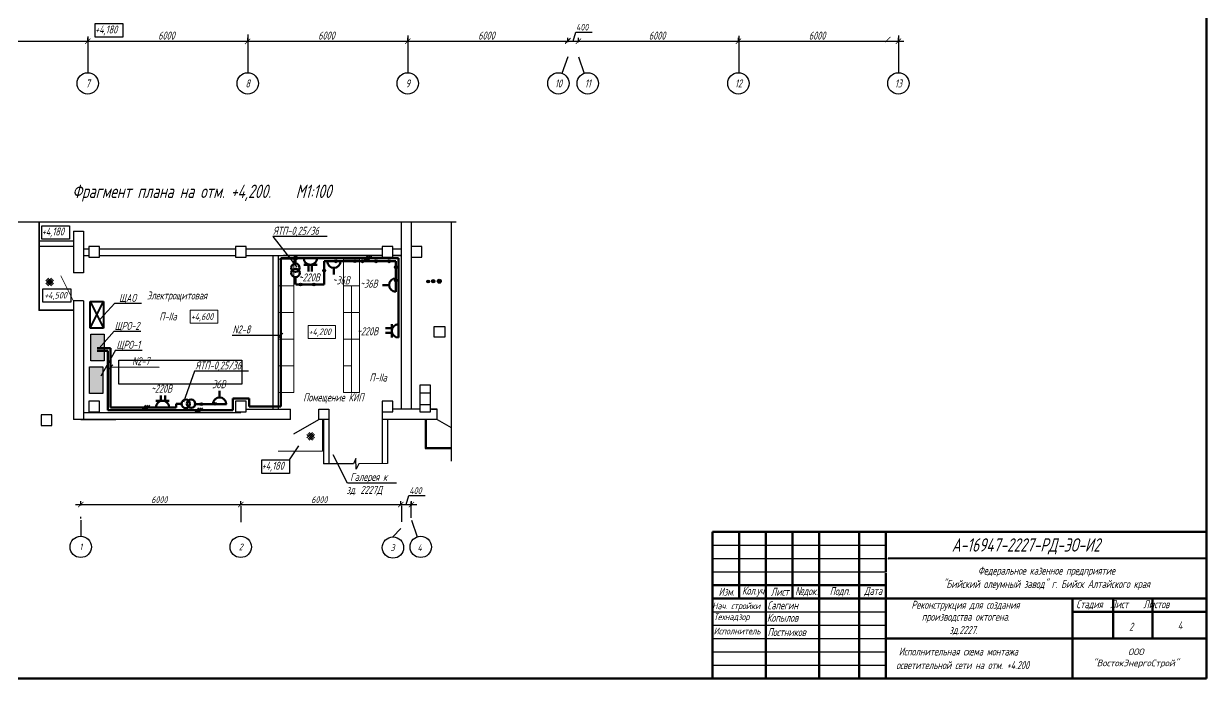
# Model space of a CAD drawing. Header units: inches. Extents: x -2146 to 222, y -883 to 3331.
# Drawn here: x -1174.4 to -730.9, y 2075.8 to 2321.4 of the extents above; entities that cross this region are included whole.
import ezdxf
from ezdxf.enums import TextEntityAlignment as Align

# ---------------------------------------------------------------- set-up
doc = ezdxf.new("R2010")
doc.units = ezdxf.units.IN
doc.header["$MEASUREMENT"] = 0
doc.linetypes.add('CENTER2', pattern=[28.575, 19.05, -3.175, 3.175, -3.175])
for name, color, linetype in [('osnovnoy shtamp', 7, 'Continuous'), ('блок', 7, 'Continuous'), ('НОВЫЙ', 7, 'Continuous'), ('орудован', 7, 'Continuous'), ('Сила', 7, 'Continuous'), ('текст', 7, 'Continuous'), ('Текст.', 51, 'Continuous')]:
    doc.layers.add(name, color=color, linetype=linetype)
for name, color, linetype, lineweight in [('кабель', 1, 'Continuous', 60), ('КаБель силовой (Вновь)', 1, 'Continuous', 60), ('Освещение', 160, 'Continuous', 40), ('основной', 7, 'Continuous', 30), ('размеры', 82, 'Continuous', 25), ('строит', 7, 'Continuous', 30), ('Строительный', 7, 'Continuous', 25), ('Щиты пульты (Вновь)', 5, 'Continuous', 40), ('Эл. аппараты (Вновь)', 93, 'Continuous', 50)]:
    doc.layers.add(name, color=color, linetype=linetype, lineweight=lineweight)
doc.styles.add('2.5', font='isocpeur.ttf', dxfattribs={"oblique": 15, "height": 2.5})
doc.styles.add('GOST 2.304', font='CS_Gost2304.shx')
doc.styles.add('Simplex', font='simplex.shx', dxfattribs={"width": 0.7, "oblique": 15})
doc.styles.get("Standard").update_dxf_attribs({"font": 'arial.ttf'})
doc.linetypes.add('GODOGRAPH', pattern='A,4.163001,-0.003665,["o",Standard,S=2.5,R=0,X=0,Y=-0.833333],-1.662353,4.17098', length=9.999999)
doc.linetypes.add('ограждение1', pattern='A,6.35,-2.54,[133,ltypeshp.shx,S=2.54,R=0,X=-2.54,Y=0],-2.54,25.4', length=36.83)

# ---------------------------------------------------------------- blocks, each defined once
blk = doc.blocks.new('A$C037E41F2')
at = {"layer": 'Сила', "color": 114, "lineweight": 50}
for centre in [(1.53, 1.57), (3.44, 1.53)]:
    blk.add_circle(centre, 1.53, dxfattribs=at)

msp = doc.modelspace()

# ---------------------------------------------------------------- hatches: boundary and pattern name
h = msp.add_hatch(color=0)
edge = h.paths.add_edge_path()
edge.add_arc((-1072.41, 2233.46), 0.746, 0, 360)
h = msp.add_hatch(color=0)
edge = h.paths.add_edge_path()
edge.add_arc((-1057.32, 2232.26), 0.522, 0, 360)
h = msp.add_hatch(color=0)
h.dxf.hatch_style = 1
h.paths.add_polyline_path([(-1050.67, 2232.29), (-1049.72, 2232.29, 0.935677)])
h = msp.add_hatch(color=0)
h.dxf.hatch_style = 1
h.paths.add_polyline_path([(-1050.67, 2232.29, 0.016611), (-1050.67, 2232.25, 1), (-1049.72, 2232.25, 0.016611), (-1049.72, 2232.29)])
h = msp.add_hatch(color=0)
edge = h.paths.add_edge_path()
edge.add_arc((-1047.31, 2232.26), 0.522, 0, 360)
h = msp.add_hatch(color=0)
edge = h.paths.add_edge_path()
edge.add_arc((-1042.24, 2232.27), 0.522, 0, 360)
h = msp.add_hatch(color=0)
edge = h.paths.add_edge_path()
edge.add_arc((-1037.3, 2232.26), 0.522, 0, 360)
h = msp.add_hatch(color=0)
edge = h.paths.add_edge_path()
edge.add_arc((-1061.68, 2228.86), 0.522, 0, 360)
h = msp.add_hatch(color=0)
edge = h.paths.add_edge_path()
edge.add_arc((-1034.81, 2230.06), 0.522, 0, 360)
h = msp.add_hatch(color=0)
edge = h.paths.add_edge_path()
edge.add_arc((-1070.5, 2223.56), 0.522, 0, 360)
h = msp.add_hatch(color=0)
edge = h.paths.add_edge_path()
edge.add_arc((-1065.56, 2223.56), 0.522, 0, 360)
h = msp.add_hatch(color=0)
edge = h.paths.add_edge_path()
edge.add_arc((-1034.79, 2225.02), 0.522, 0, 360)
h = msp.add_hatch(color=0)
edge = h.paths.add_edge_path()
edge.add_arc((-1022.67, 2224.69), 0.522, 0, 360)
h = msp.add_hatch(color=0)
edge = h.paths.add_edge_path()
edge.add_arc((-1020.78, 2224.79), 0.597, 0, 360)
h = msp.add_hatch(color=0)
edge = h.paths.add_edge_path()
edge.add_arc((-1018.52, 2224.79), 0.746, 0, 360)
h = msp.add_hatch(color=5)
h.dxf.hatch_style = 1
h.paths.add_polyline_path([(-1144.2, 2204.99), (-1149.2, 2204.99), (-1149.2, 2194.99), (-1144.2, 2194.99)])
edge = h.paths.add_edge_path()
edge.add_line((-1149.2, 2194.99), (-1149.2, 2204.99))
h = msp.add_hatch(color=5)
h.dxf.hatch_style = 1
h.paths.add_polyline_path([(-1144.71, 2192.72), (-1149.71, 2192.72), (-1149.71, 2182.72), (-1144.71, 2182.72)])
edge = h.paths.add_edge_path()
edge.add_line((-1149.71, 2182.72), (-1149.71, 2192.72))
h = msp.add_hatch(color=0)
edge = h.paths.add_edge_path()
edge.add_arc((-1107.73, 2178.7), 0.522, 0, 360)
h = msp.add_hatch(color=0)
edge = h.paths.add_edge_path()
edge.add_arc((-1102.61, 2178.78), 0.522, 0, 360)

# ---------------------------------------------------------------- linework, layer by layer
at = {"color": 0, "lineweight": 60}
for p, q in [((-730.86, 2075.84), (-730.86, 2659.84)), ((-730.86, 2075.84), (-730.86, 2659.76)), ((-1117.14, 2177.42), (-1117.14, 2178.78)), ((-1117.14, 2178.78), (-1115.3, 2178.78)), ((-916.02, 2130.84), (-731.02, 2130.84)), ((-916.02, 2075.84), (-916.02, 2130.84)), ((-906.02, 2130.84), (-906.02, 2105.84)), ((-896.02, 2130.84), (-896.02, 2075.84)), ((-886.02, 2105.84), (-886.02, 2130.84)), ((-876.02, 2075.84), (-876.02, 2130.84)), ((-861.02, 2130.84), (-861.02, 2075.84)), ((-851.02, 2130.84), (-851.02, 2115.65)), ((-850.12, 2120.84), (-730.86, 2120.95)), ((-851.02, 2115.27), (-851.02, 2075.84)), ((-916.02, 2110.84), (-851.09, 2110.84)), ((-916.02, 2105.84), (-730.86, 2105.84)), ((-781.02, 2105.84), (-781.02, 2075.84)), ((-765.81, 2090.84), (-765.81, 2105.84)), ((-751.02, 2105.84), (-751.02, 2090.84)), ((-781.03, 2100.84), (-730.86, 2100.84)), ((-851.02, 2090.84), (-730.86, 2090.84)), ((-730.86, 2075.84), (-1546.86, 2075.84))]:
    msp.add_line(p, q, dxfattribs=at)
at = {"color": 0}
for p, q in [((-1181.94, 2247.03), (-1012.21, 2247.03)), ((-1014.01, 2247.03), (-1014.01, 2157.26)), ((-1149.2, 2204.99), (-1144.2, 2204.99)), ((-1149.2, 2194.99), (-1149.2, 2204.99)), ((-1144.2, 2204.99), (-1144.2, 2194.99)), ((-1149.71, 2192.72), (-1144.71, 2192.72)), ((-1149.71, 2182.72), (-1149.71, 2192.72)), ((-1144.2, 2194.99), (-1149.2, 2194.99)), ((-1144.71, 2192.72), (-1144.71, 2182.72)), ((-1144.71, 2182.72), (-1149.71, 2182.72)), ((-1074.67, 2157.77), (-1071.19, 2163.08)), ((-916.02, 2130.84), (-906.02, 2130.84)), ((-916.02, 2130.84), (-896.02, 2130.84)), ((-876.02, 2130.84), (-861.02, 2130.84)), ((-876.02, 2130.84), (-861.02, 2130.84)), ((-861.02, 2130.84), (-851.02, 2130.84)), ((-861.02, 2130.84), (-851.02, 2130.84)), ((-861.02, 2130.84), (-851.02, 2130.84)), ((-851.02, 2130.84), (-841.02, 2130.84)), ((-731.02, 2130.84), (-781.02, 2130.84)), ((-731.02, 2130.84), (-781.02, 2130.84)), ((-731.02, 2130.84), (-781.02, 2130.84)), ((-731.02, 2130.84), (-781.02, 2130.84)), ((-730.86, 2130.84), (-781.02, 2130.84)), ((-781.02, 2130.84), (-781.02, 2130.84)), ((-781.02, 2130.84), (-781.02, 2130.84)), ((-916.02, 2125.84), (-851.09, 2125.84)), ((-906.02, 2110.84), (-886.02, 2110.84)), ((-906.02, 2110.84), (-906.02, 2110.84)), ((-916.02, 2100.84), (-851.09, 2100.84)), ((-766.02, 2100.84), (-751.02, 2100.84)), ((-766.02, 2100.84), (-751.02, 2100.84)), ((-916.02, 2095.84), (-851.09, 2095.84)), ((-916.02, 2085.84), (-850.9, 2085.84)), ((-916.02, 2075.84), (-916.02, 2080.84)), ((-916.02, 2075.84), (-916.02, 2080.84)), ((-916.02, 2080.84), (-850.9, 2080.84)), ((-781.02, 2075.84), (-781.02, 2075.84))]:
    msp.add_line(p, q, dxfattribs=at)
for p, q in [((-1060.59, 2241.57), (-1080.93, 2241.57)), ((-1080.89, 2241.58), (-1071.96, 2230.06)), ((-1110.29, 2191.05), (-1114.42, 2179.46)), ((-1090.06, 2191.05), (-1110.29, 2191.05)), ((-906.07, 2110.91), (-906.07, 2110.91)), ((-851.07, 2105.91), (-781.07, 2105.91)), ((-766.07, 2100.91), (-751.07, 2100.91)), ((-916.07, 2075.91), (-916.07, 2080.91))]:
    msp.add_line(p, q)
at = {"lineweight": 9}
for p, q in [((-1079.01, 2233.07), (-1073.01, 2233.07)), ((-1073.01, 2233.07), (-1073.01, 2223.07)), ((-1054.49, 2223.07), (-1054.49, 2233.07)), ((-1054.49, 2233.07), (-1048.49, 2233.07)), ((-1048.49, 2233.07), (-1048.49, 2223.07)), ((-1079.01, 2223.07), (-1073.01, 2223.07)), ((-1079.01, 2223.07), (-1073.01, 2223.07)), ((-1073.01, 2223.07), (-1073.01, 2213.07)), ((-1048.49, 2223.07), (-1054.49, 2223.07)), ((-1054.49, 2213.07), (-1054.49, 2223.07)), ((-1051.49, 2183.07), (-1051.49, 2223.07)), ((-1048.49, 2223.07), (-1048.49, 2213.07)), ((-1079.01, 2213.07), (-1073.01, 2213.07)), ((-1073.01, 2213.07), (-1073.01, 2203.07)), ((-1054.49, 2203.07), (-1054.49, 2213.07)), ((-1048.49, 2213.07), (-1054.49, 2213.07)), ((-1048.49, 2212.87), (-1048.49, 2203.07)), ((-1079.01, 2203.07), (-1073.01, 2203.07)), ((-1073.01, 2203.07), (-1073.01, 2193.07)), ((-1048.49, 2203.07), (-1054.49, 2203.07)), ((-1054.49, 2183.07), (-1054.49, 2203.07)), ((-1048.49, 2203.07), (-1048.49, 2183.07)), ((-1079.01, 2193.07), (-1073.01, 2193.07)), ((-1073.01, 2193.07), (-1073.01, 2183.07)), ((-1054.49, 2193.07), (-1051.49, 2193.07)), ((-1073.01, 2183.07), (-1079, 2183.07)), ((-1048.49, 2183.07), (-1054.49, 2183.07))]:
    msp.add_line(p, q, dxfattribs=at)
at = {"color": 0, "linetype": 'GODOGRAPH', "lineweight": 60, "ltscale": 0.5}
for p, q in [((-1034.83, 2232.29), (-1061.66, 2232.29)), ((-1072.36, 2223.51), (-1061.67, 2223.51)), ((-1109.93, 2178.7), (-1098.36, 2178.7))]:
    msp.add_line(p, q, dxfattribs=at)
at = {"lineweight": 13, "ltscale": 100}
for p, q in [((-1163.93, 2225.94), (-1166.03, 2223.84)), ((-1163.93, 2223.08), (-1166.03, 2225.17)), ((-1163.55, 2225.56), (-1165.64, 2223.46)), ((-1163.55, 2223.46), (-1165.64, 2225.56)), ((-1163.17, 2223.84), (-1165.26, 2225.94)), ((-1163.17, 2225.17), (-1165.26, 2223.08))]:
    msp.add_line(p, q, dxfattribs=at)
at = {"color": 5, "lineweight": 40}
for p, q in [((-1149.47, 2217.13), (-1144.47, 2207.13)), ((-1149.47, 2207.13), (-1144.47, 2217.13))]:
    msp.add_line(p, q, dxfattribs=at)
at = {"color": 0, "ltscale": 0.5}
for p, q in [((-1140.24, 2216.52), (-1145.62, 2210.61)), ((-1140.25, 2216.52), (-1130.19, 2216.52)), ((-1140.47, 2206.03), (-1146.06, 2199.68)), ((-1140.47, 2206.03), (-1130.42, 2206.03)), ((-1139.95, 2198.99), (-1145.38, 2189.23)), ((-1139.99, 2198.94), (-1129.94, 2198.94))]:
    msp.add_line(p, q, dxfattribs=at)
at = {"linetype": 'Continuous'}
for p, q in [((-1077.98, 2204.39), (-1096.21, 2204.42)), ((-1123.6, 2192.48), (-1141.81, 2192.51))]:
    msp.add_line(p, q, dxfattribs=at)
at = {"lineweight": 30}
for p, q in [((-1078.85, 2203.53), (-1077.12, 2205.31)), ((-1142.66, 2191.62), (-1140.93, 2193.39))]:
    msp.add_line(p, q, dxfattribs=at)
at = {"ltscale": 100}
for p, q in [((-1066.02, 2168.08), (-1068.12, 2165.99)), ((-1066.02, 2165.22), (-1068.12, 2167.32)), ((-1065.64, 2167.7), (-1067.74, 2165.6)), ((-1065.64, 2165.6), (-1067.74, 2167.7)), ((-1065.26, 2165.99), (-1067.36, 2168.08)), ((-1065.26, 2167.32), (-1067.36, 2165.22))]:
    msp.add_line(p, q, dxfattribs=at)
at = {"color": 0, "lineweight": -3}
for p, q in [((-916.02, 2120.84), (-850.54, 2120.84)), ((-916.02, 2115.84), (-850.9, 2115.84)), ((-915.58, 2090.84), (-850.71, 2090.84))]:
    msp.add_line(p, q, dxfattribs=at)
at = {"color": 0}
for centre, radius in [((-1072.41, 2233.46), 0.746), ((-1057.32, 2232.26), 0.522), ((-1050.19, 2232.25), 0.475), ((-1047.31, 2232.26), 0.522), ((-1042.24, 2232.27), 0.522), ((-1037.3, 2232.26), 0.522), ((-1061.68, 2228.86), 0.522), ((-1034.81, 2230.06), 0.522), ((-1070.5, 2223.56), 0.522), ((-1065.56, 2223.56), 0.522), ((-1034.79, 2225.02), 0.522), ((-1022.67, 2224.69), 0.522), ((-1020.78, 2224.79), 0.597), ((-1018.52, 2224.79), 0.746), ((-1107.73, 2178.7), 0.522), ((-1102.61, 2178.78), 0.522)]:
    msp.add_circle(centre, radius, dxfattribs=at)
at = {"layer": 'osnovnoy shtamp', "color": 0}
msp.add_line((-1035.87, 2128.91), (-1032.92, 2132.02), dxfattribs=at)
at = {"layer": 'блок', "color": 0, "lineweight": 30}
for p, q in [((-1045.4, 2234.29), (-1046.79, 2232.48)), ((-1044.7, 2234.29), (-1046.09, 2232.48)), ((-1043.96, 2234.29), (-1045.35, 2232.48)), ((-1128.64, 2178.25), (-1130.03, 2176.43)), ((-1127.94, 2178.25), (-1129.33, 2176.43)), ((-1127.2, 2178.25), (-1128.59, 2176.43)), ((-1108.8, 2177.25), (-1110.19, 2175.43)), ((-1108.1, 2177.25), (-1109.49, 2175.43)), ((-1107.36, 2177.25), (-1108.75, 2175.43))]:
    msp.add_line(p, q, dxfattribs=at)
at = {"layer": 'кабель', "color": 0}
for p, q in [((-1077.92, 2233.44), (-1077.92, 2177.81)), ((-1033.83, 2233.44), (-1077.92, 2233.44)), ((-1033.82, 2233.44), (-1033.82, 2203.63)), ((-1141.83, 2199.64), (-1146.84, 2199.64)), ((-1142.82, 2198.64), (-1146.84, 2198.64)), ((-1142.82, 2198.64), (-1142.82, 2176.41)), ((-1141.82, 2199.65), (-1141.82, 2177.42)), ((-1089.85, 2180.81), (-1095.97, 2180.81)), ((-1095.97, 2180.81), (-1095.97, 2176.41)), ((-1089.85, 2177.81), (-1089.85, 2180.81)), ((-1077.92, 2177.81), (-1089.85, 2177.81)), ((-1142.82, 2176.41), (-1095.97, 2176.41)), ((-1141.82, 2177.41), (-1117.14, 2177.41))]:
    msp.add_line(p, q, dxfattribs=at)
at = {"layer": 'кабель', "color": 0, "linetype": 'GODOGRAPH', "ltscale": 0.5}
for p, q in [((-1061.69, 2232.29), (-1061.69, 2223.51)), ((-1034.82, 2232.3), (-1034.82, 2220.81))]:
    msp.add_line(p, q, dxfattribs=at)
at = {"layer": 'КаБель силовой (Вновь)', "color": 0}
msp.add_line((-1072.42, 2233.33), (-1072.42, 2231.5), dxfattribs=at)
at = {"layer": 'КаБель силовой (Вновь)', "color": 0, "linetype": 'GODOGRAPH'}
msp.add_line((-1072.42, 2226.24), (-1072.4, 2223.51), dxfattribs=at)
at = {"layer": 'НОВЫЙ', "color": 0}
for points in [[(-1147.56, 2321.4), (-1137.14, 2321.4), (-1137.14, 2316.34), (-1147.56, 2316.34)], [(-1167.55, 2245.62), (-1157.12, 2245.62), (-1157.12, 2240.56), (-1167.55, 2240.56)], [(-1167.14, 2221.97), (-1156.72, 2221.97), (-1156.72, 2216.92), (-1167.14, 2216.92)], [(-1085.09, 2157.76), (-1074.67, 2157.76), (-1074.67, 2152.71), (-1085.09, 2152.71)]]:
    msp.add_lwpolyline(points, close=True, dxfattribs=at)
at = {"layer": 'НОВЫЙ', "color": 0, "lineweight": 20}
for points in [[(-1111.91, 2213.89), (-1101.61, 2213.89), (-1101.61, 2209.06), (-1111.91, 2209.06)], [(-1067.67, 2208.19), (-1057.37, 2208.19), (-1057.37, 2203.36), (-1067.67, 2203.36)]]:
    msp.add_lwpolyline(points, close=True, dxfattribs=at)
at = {"layer": 'НОВЫЙ'}
msp.add_lwpolyline([(-1138.63, 2195.17), (-1092.59, 2195.17), (-1092.59, 2186.18), (-1138.63, 2186.18)], close=True, dxfattribs=at)
at = {"layer": 'Освещение', "color": 0, "lineweight": 60}
for p, q in [((-1038.7, 2207.19), (-1036.31, 2207.19)), ((-1038.7, 2205.47), (-1036.31, 2205.47)), ((-1036.33, 2206.2), (-1036.33, 2206.2)), ((-1036.32, 2206.14), (-1036.32, 2208.64)), ((-1036.32, 2206.14), (-1036.32, 2203.64)), ((-1122.29, 2179.95), (-1124.79, 2179.95)), ((-1122.96, 2181.99), (-1122.96, 2179.94)), ((-1122.29, 2179.95), (-1119.79, 2179.95)), ((-1122.23, 2179.96), (-1122.23, 2179.96)), ((-1121.25, 2181.99), (-1121.25, 2179.94))]:
    msp.add_line(p, q, dxfattribs=at)
for centre, start, end in [((-1033.82, 2206.14), 90, 270), ((-1122.29, 2177.45), 0, 180)]:
    msp.add_arc(centre, 2.5, start, end, dxfattribs=at)
at = {"layer": 'основной', "color": 0, "lineweight": 25}
msp.add_line((-1151.92, 2236.94), (-1149.92, 2236.94), dxfattribs=at)
at = {"layer": 'основной', "color": 0, "ltscale": 100}
for centre in [(-1150.34, 2298.97), (-1090.34, 2298.97), (-1030.34, 2298.97), (-973.84, 2298.97), (-962.84, 2298.97), (-906.34, 2298.97), (-846.34, 2298.97), (-1152.95, 2125.16), (-1092.95, 2125.16), (-1025.45, 2125.16)]:
    msp.add_circle(centre, 4, dxfattribs=at)
at = {"layer": 'основной', "color": 0}
msp.add_circle((-1035.87, 2124.91), 4, dxfattribs=at)
at = {"layer": 'размеры', "color": 0}
for p, q in [((-1150.34, 2314.44), (-1150.34, 2316.07)), ((-1150.34, 2314.44), (-1150.34, 2316.07)), ((-1150.28, 2316.58), (-1150.3, 2305.04)), ((-1090.34, 2317.39), (-1090.36, 2302.96)), ((-1090.34, 2314.44), (-1090.34, 2316.07)), ((-1090.34, 2314.44), (-1090.34, 2316.07)), ((-1030.34, 2316.98), (-1030.33, 2303)), ((-1030.34, 2314.44), (-1030.34, 2316.07)), ((-1030.34, 2314.44), (-1030.34, 2316.07)), ((-970.34, 2314.44), (-970.34, 2316.07)), ((-970.34, 2314.44), (-970.34, 2316.07)), ((-968.34, 2314.82), (-967.32, 2318.22)), ((-967.32, 2318.22), (-961.23, 2318.22)), ((-966.34, 2314.44), (-966.34, 2316.07)), ((-966.34, 2314.44), (-966.34, 2316.07)), ((-906.34, 2314.44), (-906.34, 2316.07)), ((-906.34, 2314.44), (-906.34, 2316.07)), ((-906.19, 2316.88), (-906.18, 2302.91)), ((-846.34, 2316.97), (-846.34, 2302.97)), ((-846.34, 2314.44), (-846.34, 2316.07)), ((-1212.34, 2314.82), (-1148.34, 2314.82)), ((-1152.34, 2314.82), (-1088.34, 2314.82)), ((-1092.34, 2314.82), (-1028.34, 2314.82)), ((-1032.34, 2314.82), (-968.34, 2314.82)), ((-972.34, 2314.82), (-964.34, 2314.82)), ((-968.34, 2314.82), (-904.34, 2314.82)), ((-908.34, 2314.82), (-844.34, 2314.82)), ((-1150.34, 2308.97), (-1150.34, 2302.97)), ((-970.34, 2308.97), (-972.52, 2302.75)), ((-966.34, 2308.97), (-964.16, 2302.75)), ((-1025.02, 2233.78), (-1025.02, 2237.78)), ((-1020.49, 2203.79), (-1020.49, 2207.79)), ((-1020.49, 2207.79), (-1016.49, 2207.79)), ((-1016.49, 2207.79), (-1016.49, 2203.79)), ((-1016.49, 2203.79), (-1020.49, 2203.79)), ((-1021.39, 2176.78), (-1019.29, 2176.78)), ((-1073.06, 2167.58), (-1063.72, 2172.98)), ((-1019.27, 2172.98), (-1014.01, 2169.94)), ((-1152.95, 2140.63), (-1152.95, 2142.25)), ((-1092.95, 2140.63), (-1092.95, 2142.25)), ((-1092.95, 2140.63), (-1092.95, 2142.25)), ((-1032.95, 2140.63), (-1032.95, 2142.25)), ((-1032.95, 2140.63), (-1032.95, 2142.25)), ((-1030.95, 2141), (-1029.93, 2144.4)), ((-1029.93, 2144.4), (-1023.85, 2144.4)), ((-1028.95, 2140.63), (-1028.95, 2142.25)), ((-1028.95, 2140.63), (-1028.95, 2142.25)), ((-1154.95, 2141), (-1090.95, 2141)), ((-1094.95, 2141), (-1030.95, 2141)), ((-1092.92, 2140.36), (-1092.92, 2134.36)), ((-1034.95, 2141), (-1026.95, 2141)), ((-1032.7, 2140.53), (-1032.7, 2134.53)), ((-1030.95, 2141), (-1027.03, 2141)), ((-1029.19, 2142.07), (-1029.19, 2136.07)), ((-1152.95, 2135.78), (-1152.95, 2136.41)), ((-1152.95, 2135.16), (-1152.95, 2129.16)), ((-1028.95, 2135.16), (-1026.78, 2128.93))]:
    msp.add_line(p, q, dxfattribs=at)
at = {"layer": 'размеры', "color": 0, "lineweight": 13}
msp.add_line((-1160.39, 2226.87), (-1155.72, 2217.36), dxfattribs=at)
at = {"layer": 'размеры', "color": 0, "const_width": 0.3}
for points in [[(-1151.34, 2313.82), (-1149.34, 2315.82)], [(-1089.39, 2315.77), (-1091.39, 2313.77)], [(-1031.34, 2313.82), (-1029.34, 2315.82)], [(-1029.34, 2315.82), (-1031.34, 2313.82)], [(-971.34, 2313.82), (-969.34, 2315.82)], [(-969.34, 2315.82), (-971.34, 2313.82)], [(-969.29, 2316.02), (-971.29, 2314.02)], [(-967.34, 2313.82), (-965.34, 2315.82)], [(-965.34, 2315.82), (-967.34, 2313.82)], [(-907.34, 2313.82), (-905.34, 2315.82)], [(-905.34, 2315.82), (-907.34, 2313.82)], [(-849.35, 2316.42), (-851.35, 2314.42)], [(-847.34, 2313.82), (-845.34, 2315.82)], [(-1151.95, 2142), (-1153.95, 2140)], [(-1093.95, 2140), (-1091.95, 2142)], [(-1091.95, 2142), (-1093.95, 2140)], [(-1031.95, 2142), (-1033.95, 2140)], [(-1033.95, 2140), (-1031.95, 2142)], [(-1029.95, 2140), (-1027.95, 2142)], [(-1027.95, 2142), (-1029.95, 2140)]]:
    msp.add_lwpolyline(points, dxfattribs=at)
at = {"layer": 'Строительный', "color": 0, "linetype": 'ограждение1', "lineweight": 13, "ltscale": 3}
for p in [(-1168.72, 2247.03), (-1155.72, 2213.82)]:
    msp.add_line(p, (-1168.72, 2213.82), dxfattribs=at)
at = {"layer": 'Строительный', "color": 0, "lineweight": 13}
for p, q in [((-1168.42, 2247.03), (-1168.42, 2214.07)), ((-1168.42, 2214.07), (-1155.72, 2214.07))]:
    msp.add_line(p, q, dxfattribs=at)
at = {"layer": 'Строительный', "color": 0}
for p, q in [((-1032.82, 2247.03), (-1032.82, 2176.78)), ((-1029.07, 2247.03), (-1029.07, 2176.78)), ((-1155.72, 2243.58), (-1155.72, 2227.98)), ((-1151.92, 2243.58), (-1151.92, 2227.98)), ((-1145.92, 2237.78), (-1149.92, 2237.78)), ((-1149.92, 2237.78), (-1149.92, 2233.78)), ((-1145.92, 2237.78), (-1149.92, 2237.78)), ((-1149.92, 2237.78), (-1149.92, 2233.78)), ((-1145.92, 2233.78), (-1145.92, 2237.78)), ((-1145.92, 2233.78), (-1145.92, 2237.78)), ((-1145.92, 2236.94), (-1094.92, 2236.94)), ((-1090.92, 2237.76), (-1094.92, 2237.76)), ((-1094.92, 2237.76), (-1094.92, 2233.76)), ((-1090.92, 2233.76), (-1090.92, 2237.76)), ((-1090.92, 2236.94), (-1039.92, 2236.94)), ((-1090.92, 2236.94), (-1039.92, 2236.94)), ((-1035.92, 2237.78), (-1039.92, 2237.78)), ((-1039.92, 2237.78), (-1039.92, 2233.78)), ((-1035.92, 2237.78), (-1039.92, 2237.78)), ((-1039.92, 2237.78), (-1039.92, 2233.78)), ((-1035.92, 2233.78), (-1035.92, 2237.78)), ((-1035.92, 2233.78), (-1035.92, 2237.78)), ((-1035.92, 2236.94), (-1032.92, 2236.94)), ((-1035.92, 2236.94), (-1032.92, 2236.94)), ((-1025.02, 2237.78), (-1029.02, 2237.78)), ((-1029.02, 2237.78), (-1029.02, 2233.78)), ((-1151.92, 2234.44), (-1149.92, 2234.44)), ((-1149.92, 2233.78), (-1145.92, 2233.78)), ((-1149.92, 2233.78), (-1145.92, 2233.78)), ((-1145.92, 2234.44), (-1094.92, 2234.44)), ((-1094.92, 2233.76), (-1090.92, 2233.76)), ((-1090.92, 2234.44), (-1039.92, 2234.44)), ((-1080.92, 2234.44), (-1080.92, 2176.78)), ((-1078.92, 2234.44), (-1078.92, 2176.78)), ((-1039.92, 2234.44), (-1076.92, 2234.44)), ((-1039.92, 2233.78), (-1035.92, 2233.78)), ((-1039.92, 2233.78), (-1035.92, 2233.78)), ((-1035.92, 2234.44), (-1032.92, 2234.44)), ((-1032.92, 2234.44), (-1035.92, 2234.44)), ((-1029.02, 2233.78), (-1025.02, 2233.78)), ((-1155.72, 2217.38), (-1155.72, 2172.98)), ((-1151.92, 2217.38), (-1151.92, 2172.98)), ((-1145.92, 2179.78), (-1149.92, 2179.78)), ((-1149.92, 2179.78), (-1149.92, 2175.78)), ((-1145.92, 2175.78), (-1145.92, 2179.78)), ((-1163.76, 2174.62), (-1167.76, 2174.62)), ((-1167.76, 2174.62), (-1167.76, 2170.62)), ((-1163.76, 2170.62), (-1163.76, 2174.62)), ((-1149.92, 2175.78), (-1145.92, 2175.78)), ((-1152.92, 2172.98), (-1139.85, 2172.98)), ((-1023.42, 2172.98), (-1023.42, 2162.42)), ((-1023.42, 2162.42), (-1014.01, 2162.42)), ((-1052.98, 2149.1), (-1058.32, 2159.69)), ((-1034.54, 2149.09), (-1052.98, 2149.1))]:
    msp.add_line(p, q, dxfattribs=at)
at = {"layer": 'Строительный', "color": 0, "ltscale": 0.3}
for p, q in [((-1155.72, 2239.78), (-1168.42, 2239.78)), ((-1155.72, 2237.78), (-1168.42, 2237.78))]:
    msp.add_line(p, q, dxfattribs=at)
at = {"layer": 'Строительный'}
msp.add_line((-1155.66, 2243.58), (-1151.92, 2243.58), dxfattribs=at)
at = {"layer": 'Строительный', "color": 0, "lineweight": 25}
msp.add_line((-1151.92, 2236.94), (-1149.92, 2236.94), dxfattribs=at)
at = {"layer": 'Строительный', "color": 0, "ltscale": 100}
for p, q in [((-1145.92, 2236.94), (-1094.92, 2236.94)), ((-1021.82, 2185.78), (-1025.82, 2185.78)), ((-1025.82, 2185.78), (-1025.82, 2175.78)), ((-1025.82, 2182.95), (-1021.82, 2182.95)), ((-1021.82, 2175.78), (-1021.82, 2185.78)), ((-1090.92, 2179.78), (-1094.92, 2179.78)), ((-1094.92, 2179.78), (-1094.92, 2175.78)), ((-1090.92, 2175.78), (-1090.92, 2179.78)), ((-1035.92, 2179.78), (-1039.92, 2179.78)), ((-1039.92, 2179.78), (-1039.92, 2175.78)), ((-1035.92, 2175.78), (-1035.92, 2179.78)), ((-1025.82, 2178.6), (-1021.82, 2178.6)), ((-1092.92, 2175.38), (-1151.92, 2175.38)), ((-1094.92, 2175.78), (-1090.92, 2175.78)), ((-1090.92, 2175.78), (-1090.92, 2176.78)), ((-1090.92, 2175.78), (-1090.92, 2176.78)), ((-1090.92, 2176.78), (-1074.32, 2176.78)), ((-1074.32, 2172.98), (-1074.32, 2176.78)), ((-1063.72, 2176.78), (-1059.92, 2176.78)), ((-1063.72, 2172.98), (-1063.72, 2176.78)), ((-1059.92, 2176.78), (-1059.92, 2156.31)), ((-1039.92, 2175.78), (-1035.92, 2175.78)), ((-1039.92, 2175.78), (-1039.92, 2156.38)), ((-1025.82, 2176.78), (-1035.92, 2176.78)), ((-1025.82, 2175.78), (-1021.82, 2175.78)), ((-1019.27, 2176.78), (-1021.82, 2176.78)), ((-1019.27, 2172.98), (-1019.27, 2176.78)), ((-1074.32, 2172.98), (-1155.72, 2172.98)), ((-1059.92, 2172.98), (-1063.72, 2172.98)), ((-1062.32, 2172.98), (-1062.32, 2161)), ((-1061.92, 2172.98), (-1061.92, 2160.6)), ((-1061.92, 2172.98), (-1061.92, 2156.31)), ((-1019.27, 2172.98), (-1039.92, 2172.98)), ((-1037.92, 2172.98), (-1037.93, 2156.39)), ((-1050.74, 2156.34), (-1061.92, 2156.31)), ((-1049.75, 2158.35), (-1050.74, 2156.34)), ((-1049.73, 2154.35), (-1049.75, 2158.35)), ((-1048.74, 2156.35), (-1049.73, 2154.35)), ((-1037.92, 2156.39), (-1048.74, 2156.35))]:
    msp.add_line(p, q, dxfattribs=at)
at = {"layer": 'Строительный', "color": 0, "linetype": 'CENTER2', "ltscale": 0.5}
for p, q in [((-1151.92, 2227.98), (-1155.72, 2227.98)), ((-1151.92, 2217.38), (-1155.72, 2217.38))]:
    msp.add_line(p, q, dxfattribs=at)
at = {"layer": 'Строительный', "color": 5}
for p, q in [((-1167.76, 2174.66), (-1167.76, 2170.66)), ((-1163.76, 2170.66), (-1163.76, 2174.66)), ((-1167.76, 2170.66), (-1163.76, 2170.66))]:
    msp.add_line(p, q, dxfattribs=at)
at = {"layer": 'Строительный', "color": 0, "linetype": 'ограждение1', "ltscale": 3}
for p, q in [((-1023.82, 2172.98), (-1023.82, 2162.02)), ((-1023.82, 2162.02), (-1014.01, 2162.02))]:
    msp.add_line(p, q, dxfattribs=at)
at = {"layer": 'Строительный', "color": 0, "lineweight": 13, "ltscale": 0.3}
msp.add_line((-1062.32, 2161), (-1078.92, 2161), dxfattribs=at)
at = {"layer": 'Щиты пульты (Вновь)', "color": 5}
for p, q in [((-1149.47, 2207.13), (-1149.47, 2217.13)), ((-1149.47, 2207.13), (-1149.47, 2217.13)), ((-1144.47, 2217.09), (-1149.47, 2217.09)), ((-1144.47, 2217.13), (-1144.47, 2207.13)), ((-1144.47, 2207.13), (-1149.47, 2207.13))]:
    msp.add_line(p, q, dxfattribs=at)
at = {"layer": 'Эл. аппараты (Вновь)', "color": 0}
for p, q in [((-1069.36, 2230.96), (-1064.36, 2230.96)), ((-1067.61, 2231.08), (-1067.61, 2228.46)), ((-1066.28, 2231.08), (-1066.28, 2228.46))]:
    msp.add_line(p, q, dxfattribs=at)
at = {"layer": 'Эл. аппараты (Вновь)', "color": 0, "lineweight": 60}
for p, q in [((-1058.02, 2229.79), (-1058.02, 2227.29)), ((-1037.32, 2223.37), (-1039.82, 2223.37)), ((-1100.89, 2181.19), (-1100.89, 2183.69))]:
    msp.add_line(p, q, dxfattribs=at)
at = {"layer": 'Эл. аппараты (Вновь)', "color": 0}
msp.add_arc((-1066.86, 2233.46), 2.5, 180, 0, dxfattribs=at)
at = {"layer": 'Эл. аппараты (Вновь)', "color": 0, "lineweight": 60}
for centre, start, end in [((-1058.02, 2232.29), 180, 0), ((-1034.82, 2223.37), 90, 270), ((-1100.89, 2178.69), 0, 180)]:
    msp.add_arc(centre, 2.5, start, end, dxfattribs=at)

# ---------------------------------------------------------------- block references
at = {"color": 0, "xscale": -1.040000000000145, "yscale": 1.040000000000145, "zscale": 1.04, "rotation": 270}
msp.add_blockref('A$C037E41F2', (-1074.05, 2226.29), dxfattribs=at)
at = {"color": 0, "xscale": -1.040000000000145, "yscale": 1.040000000000145, "zscale": 1.04}
msp.add_blockref('A$C037E41F2', (-1110.01, 2177.21), dxfattribs=at)

# ---------------------------------------------------------------- texts
at = {"color": 0, "lineweight": 20, "style": 'Simplex', "oblique": 15, "width": 0.7}
for s, p in [('7', (-1150.34, 2298.97)), ('8', (-1090.34, 2298.97)), ('9', (-1030.34, 2298.97)), ('10', (-973.84, 2298.97)), ('11', (-962.84, 2298.97)), ('12', (-906.34, 2298.97)), ('13', (-846.34, 2298.97))]:
    msp.add_text(s, height=3, dxfattribs=at).set_placement(p, align=Align.MIDDLE_CENTER)
at = {"lineweight": 20, "style": 'Simplex', "oblique": 15}
for s, width, p in [('~220В', 0.6, (-1067.31, 2224.73)), ('~36В', 0.7, (-1055.34, 2223.63)), ('~36В', 0.7, (-1044.95, 2222.37)), ('ЩАО', 0.7, (-1135.41, 2217.04)), ('ЩРО-2', 0.7, (-1135.63, 2206.55)), ('~220В', 0.7, (-1045.43, 2204.52)), ('ЩРО-1', 0.7, (-1135.15, 2199.46)), ('~36В', 0.7, (-1101.94, 2184.66)), ('~220В', 0.7, (-1122.71, 2182.99))]:
    msp.add_text(s, height=3, dxfattribs=dict(at, width=width)).set_placement(p, align=Align.CENTER)
at = {"color": 7, "style": 'Simplex', "oblique": 15, "width": 0.7}
for p in [(-1120.27, 2210.07), (-1041.45, 2187.18)]:
    msp.add_text('П-IIа', height=3, dxfattribs=at).set_placement(p, align=Align.CENTER)
at = {"color": 0, "linetype": 'Continuous', "style": 'Simplex', "oblique": 15, "width": 0.7}
for s, p in [('+4,600', (-1111.71, 2210.27)), ('+4,200', (-1067.53, 2204.57))]:
    msp.add_text(s, height=2.5, dxfattribs=at).set_placement(p)
at = {"lineweight": 20, "style": 'Simplex', "oblique": 15, "width": 0.7}
for s, p in [('N2-8', (-1096.04, 2205.21)), ('N2-7', (-1133.71, 2193.3)), ('Реконструкция для создания', (-841.47, 2101.93)), ('Стадия  Лист    Листов', (-779.64, 2102.15)), ('производства октогена.', (-837.58, 2097.44)), ('зд.2227.', (-827.24, 2092.48)), ('2', (-759.82, 2093.7)), ('4', (-741.59, 2094.19))]:
    msp.add_text(s, height=3, dxfattribs=at).set_placement(p)
at = {"color": 0, "style": 'Simplex', "oblique": 15, "width": 0.7}
for s, p in [('1', (-1152.95, 2125.16)), ('2', (-1092.95, 2125.16))]:
    msp.add_text(s, height=2.5, dxfattribs=at).set_placement(p, align=Align.MIDDLE_CENTER)
for s, p in [('3', (-1036.8, 2123.64)), ('4', (-1026.68, 2123.64))]:
    msp.add_text(s, height=2.5, dxfattribs=at).set_placement(p)
at = {"lineweight": 35, "style": 'Simplex', "oblique": 15, "width": 0.7}
msp.add_text('А-16947-2227-РД-ЭО-И2', height=5, dxfattribs=at).set_placement((-798.53, 2123.38), align=Align.CENTER)
at = {"color": 0, "linetype": 'ByBlock', "lineweight": -2, "ltscale": 100, "insert": (-767.28, 2083.37), "char_height": 2.4971, "width": 19.9772, "attachment_point": 4, "style": '2.5'}
msp.add_mtext('\\pxqc;ООО "ВостокЭнергоСтрой"', dxfattribs=at)
at = {"layer": 'орудован', "color": 0, "linetype": 'Continuous', "lineweight": 20, "style": 'Simplex', "oblique": 15, "width": 0.6}
for p in [(-1147.62, 2317.71), (-1167.61, 2241.93), (-1085.16, 2154.08)]:
    msp.add_text('+4,180', height=3, dxfattribs=at).set_placement(p)
at = {"layer": 'орудован', "color": 0, "linetype": 'Continuous', "lineweight": 13, "style": 'Simplex', "oblique": 15, "width": 0.7}
msp.add_text('+4,500', height=2.5, dxfattribs=at).set_placement((-1166.64, 2218.3))
at = {"layer": 'орудован', "color": 0, "linetype": 'Continuous', "style": 'Simplex', "oblique": 15, "width": 0.7}
for s, p in [('Электрощитовая', (-1128.15, 2217.96, 3)), ('Помещение КИП', (-1069.54, 2179.74, 3))]:
    msp.add_text(s, height=3, dxfattribs=at).set_placement(p)
at = {"layer": 'размеры', "color": 0}
for s, style, oblique, width, p in [('400', 'GOST 2.304', 10, 0.9, (-967.17, 2318.82)), ('400', 'Simplex', 15, 0.7, (-1029.78, 2145)), ('6000', 'Simplex', 15, 0.7, (-1126.55, 2141.6)), ('6000', 'Simplex', 15, 0.7, (-1066.55, 2141.6))]:
    msp.add_text(s, height=2.5, dxfattribs=dict(at, style=style, oblique=oblique, width=width)).set_placement(p)
at = {"layer": 'размеры', "color": 0, "lineweight": 20, "style": 'Simplex', "oblique": 15, "width": 0.7}
for p in [(-1123.93, 2315.42), (-1063.93, 2315.42), (-1003.93, 2315.42), (-939.93, 2315.42), (-879.93, 2315.42)]:
    msp.add_text('6000', height=3, dxfattribs=at).set_placement(p)
at = {"layer": 'строит', "lineweight": 35, "style": 'Simplex', "oblique": 15, "width": 0.7}
for s, p in [('Исполнительная схема монтажа ', (-846.2, 2084.41)), ('осветительной сети на отм. +4.200 ', (-847.16, 2079.29))]:
    msp.add_text(s, height=3, dxfattribs=at).set_placement(p)
at = {"layer": 'Строительный', "color": 0, "lineweight": 20, "style": 'Simplex', "oblique": 15, "width": 0.7}
for s, p in [('Галерея к', (-1051.93, 2149.9)), (' зд. 2227Д', (-1054.73, 2145.02))]:
    msp.add_text(s, height=3, dxfattribs=at).set_placement(p)
at = {"layer": 'текст', "lineweight": 20, "style": 'Simplex', "oblique": 15, "width": 0.7}
for p in [(-1080.79, 2242.21), (-1109.95, 2191.69)]:
    msp.add_text('ЯТП-0,25/36', height=3, dxfattribs=at).set_placement(p)
at = {"layer": 'текст', "lineweight": 20, "style": 'Simplex'}
for s, insert, char_height, width, attachment_point in [('Федеральное казенное предприятие\\P"Бийский олеумный завод" г. Бийск Алтайского края', (-790.82, 2113.33), 3, 120, 5), ('Изм.', (-910.82, 2108.33), 3, 10, 5), ('Кол.уч', (-900.82, 2108.33), 3, 10, 5), ('Лист', (-890.82, 2108.33), 3, 10, 5), ('{\\fArial|b0|i0|c204|p34;\\W0.7;№\\Fsimplex|c204;док.}', (-880.82, 2108.33), 3, 10, 5), ('Подп.', (-868.32, 2108.33), 3, 15, 5), ('{\\W0.7;Дата}', (-855.82, 2108.33), 3, 10, 5), ('Технадзор', (-915.63, 2098.58), 2.5, 18, 4), ('Копылов', (-895.63, 2098.58), 3, 18, 4), ('Исполнитель', (-915.63, 2093.58), 2.5, 19, 4), ('Постников', (-895.39, 2093.19), 3, 18, 4)]:
    msp.add_mtext(s, dxfattribs=dict(at, insert=insert, char_height=char_height, width=width, attachment_point=attachment_point))
at = {"layer": 'текст', "lineweight": 20, "attachment_point": 4, "line_spacing_factor": 0.9, "style": 'Simplex'}
for s, insert, char_height, width in [('Нач. стройки', (-916.15, 2102.7), 2.5, 25.2584), ('Сапегин', (-895.48, 2103.22), 3, 18)]:
    msp.add_mtext(s, dxfattribs=dict(at, insert=insert, char_height=char_height, width=width))
at = {"layer": 'Текст.', "color": 0, "linetype": 'ByBlock', "lineweight": 35, "style": 'Simplex', "oblique": 15, "width": 0.7}
msp.add_text('Фрагмент плана на отм. +4,200.    М1:100', height=5, dxfattribs=at).set_placement((-1156.13, 2256.01))

doc.saveas('drawing.dxf')
